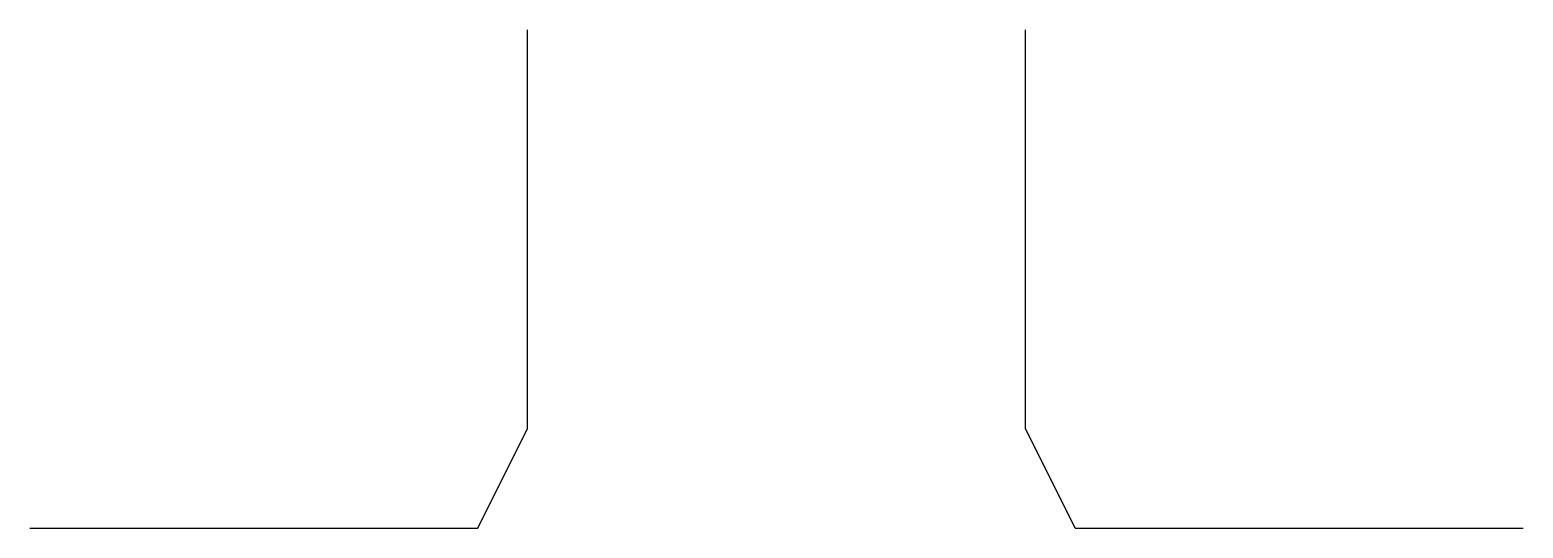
# Model space of a CAD drawing. Header units: millimetres. Extents: x -1000 to 2000, y 0 to 1000.
import ezdxf

# ---------------------------------------------------------------- set-up
doc = ezdxf.new("R2010")
doc.units = ezdxf.units.MM

msp = doc.modelspace()

# ---------------------------------------------------------------- linework, layer by layer
for p, q in [((0, 200), (0, 1000)), ((1000, 200), (1000, 1000)), ((-100, 0), (0, 200)), ((1100, 0), (1000, 200)), ((1100, 0), (2000, 0))]:
    msp.add_line(p, q)
at = {"color": 161}
msp.add_line((-1000, 0), (-100, 0), dxfattribs=at)

doc.saveas('drawing.dxf')
